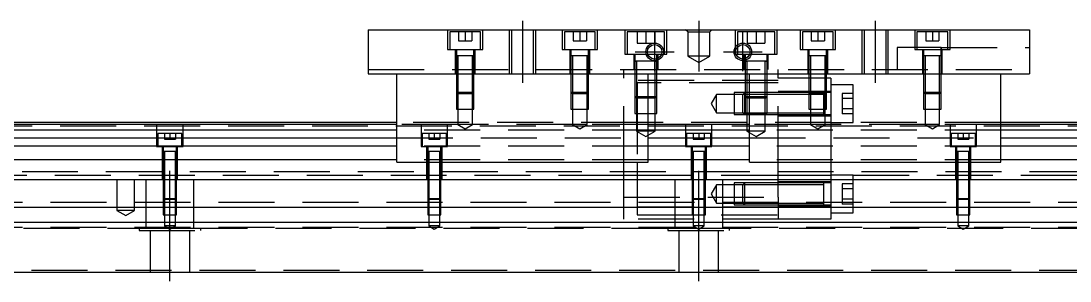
# Model space of a CAD drawing. Extents: x -12 to 911, y -284 to 102.
# Drawn here: x 226.2 to 464.2, y -235.7 to -176.7 of the extents above; entities that cross this region are included whole.
import ezdxf

# ---------------------------------------------------------------- set-up
doc = ezdxf.new("R2010")
doc.units = 0
doc.linetypes.add('CENTER', pattern=[50.8, 31.75, -6.35, 6.35, -6.35])
doc.linetypes.add('DASHED', pattern=[19.05, 12.7, -6.35])
doc.layers.get('0').update_dxf_attribs({"linetype": 'CONTINUOUS'})
doc.layers.add('CENTER', color=1, linetype='CENTER')

msp = doc.modelspace()

# ---------------------------------------------------------------- linework, layer by layer
at = {"color": 7, "linetype": 'CONTINUOUS'}
for p, q in [((305, -178.73), (305, -188.73)), ((305, -178.73), (455, -178.73)), ((455, -178.73), (455, -188.73)), ((305, -188.73), (455, -188.73)), ((311.5, -208.73), (311.5, -188.73)), ((368.5, -208.73), (368.5, -188.73)), ((391.5, -208.73), (391.5, -188.73)), ((448.5, -208.73), (448.5, -188.73)), ((311.5, -199.73), (60.5, -199.73)), ((705, -199.73), (448.5, -199.73)), ((311.5, -200.23), (0, -200.23)), ((311.5, -201.482272), (0, -201.482272)), ((391.5, -200.23), (368.5, -200.23)), ((391.5, -201.482272), (368.5, -201.482272)), ((760, -200.23), (448.5, -200.23)), ((760, -201.482272), (448.5, -201.482272)), ((0, -203.25668), (311.5, -203.25668)), ((368.5, -203.25668), (391.5, -203.25668)), ((448.5, -203.25668), (760, -203.25668)), ((311.5, -205.153076), (0, -205.153076)), ((391.5, -205.153076), (368.5, -205.153076)), ((760, -205.153076), (448.5, -205.153076)), ((311.5, -208.207372), (0, -208.207372)), ((311.5, -208.73), (368.5, -208.73)), ((391.5, -208.207372), (368.5, -208.207372)), ((391.5, -208.73), (448.5, -208.73)), ((760, -208.207372), (448.5, -208.207372)), ((0, -212.73), (760, -212.73)), ((760, -219.03), (0, -219.03)), ((760, -222.43), (0, -222.43)), ((0, -233.73), (760, -233.73))]:
    msp.add_line(p, q, dxfattribs=at)
at = {"color": 3, "linetype": 'DASHED'}
for p, q in [((323, -178.73), (323, -183.23)), ((330.5, -179.23), (323.5, -179.23)), ((323.5, -179.23), (323.5, -183.23)), ((325.5, -179.23), (325.5, -181.23)), ((327, -179.23), (327, -181.23)), ((328.5, -179.23), (328.5, -181.23)), ((330.5, -183.23), (330.5, -179.23)), ((331, -183.23), (331, -178.73)), ((337.000006, -178.73), (337.000006, -188.73)), ((337.5, -178.73), (337.5, -188.73)), ((342.5, -188.73), (342.5, -178.73)), ((342.999994, -188.73), (342.999994, -178.73)), ((349, -178.73), (349, -183.23)), ((356.5, -179.23), (349.5, -179.23)), ((349.5, -179.23), (349.5, -183.23)), ((351.5, -179.23), (351.5, -181.23)), ((353, -179.23), (353, -181.23)), ((354.5, -179.23), (354.5, -181.23)), ((356.5, -183.23), (356.5, -179.23)), ((357, -183.23), (357, -178.73)), ((363.25, -178.73), (363.25, -184.23)), ((372.25, -179.23), (363.75, -179.23)), ((363.75, -179.23), (363.75, -184.23)), ((366, -179.23), (366, -181.73)), ((368, -179.23), (368, -181.73)), ((370, -179.23), (370, -181.73)), ((372.25, -184.23), (372.25, -179.23)), ((372.75, -184.23), (372.75, -178.73)), ((377.5, -179.23), (377, -178.73)), ((377.5, -179.23), (377.5, -184.73)), ((377.5, -179.23), (382.5, -179.23)), ((382.5, -179.23), (383, -178.73)), ((382.5, -184.73), (382.5, -179.23)), ((388.25, -178.73), (388.25, -184.23)), ((397.25, -179.23), (388.75, -179.23)), ((388.75, -179.23), (388.75, -182.16875)), ((391, -179.23), (391, -181.73)), ((393, -179.23), (393, -181.73)), ((395, -179.23), (395, -181.73)), ((397.25, -184.23), (397.25, -179.23)), ((397.75, -184.23), (397.75, -178.73)), ((403, -178.73), (403, -183.23)), ((410.5, -179.23), (403.5, -179.23)), ((403.5, -179.23), (403.5, -183.23)), ((405.5, -179.23), (405.5, -181.23)), ((407, -179.23), (407, -181.23)), ((408.5, -179.23), (408.5, -181.23)), ((410.5, -183.23), (410.5, -179.23)), ((411, -183.23), (411, -178.73)), ((417.000006, -178.73), (417.000006, -188.73)), ((417.5, -178.73), (417.5, -188.73)), ((422.5, -188.73), (422.5, -178.73)), ((422.999994, -188.73), (422.999994, -178.73)), ((429, -178.73), (429, -183.23)), ((436.5, -179.23), (429.5, -179.23)), ((429.5, -179.23), (429.5, -183.23)), ((431.5, -179.23), (431.5, -181.23)), ((433, -179.23), (433, -181.23)), ((434.5, -179.23), (434.5, -181.23)), ((436.5, -183.23), (436.5, -179.23)), ((437, -183.23), (437, -178.73)), ((323, -183.23), (331, -183.23)), ((324.75, -183.23), (324.75, -188.73)), ((325, -183.23), (325, -184.63)), ((325.5, -181.23), (327, -181.23)), ((327, -181.23), (328.5, -181.23)), ((329, -184.63), (329, -183.23)), ((329.25, -188.73), (329.25, -183.23)), ((349, -183.23), (357, -183.23)), ((350.75, -183.23), (350.75, -188.73)), ((351, -183.23), (351, -184.63)), ((351.5, -181.23), (353, -181.23)), ((353, -181.23), (354.5, -181.23)), ((355, -184.63), (355, -183.23)), ((355.25, -188.73), (355.25, -183.23)), ((366, -181.73), (368, -181.73)), ((368, -181.73), (370, -181.73)), ((388.75, -182.16875), (388.75, -182.652968)), ((388.75, -182.652968), (388.75, -184.23)), ((391, -181.73), (393, -181.73)), ((393, -181.73), (395, -181.73)), ((403, -183.23), (411, -183.23)), ((404.75, -183.23), (404.75, -188.73)), ((405, -183.23), (405, -184.63)), ((405.5, -181.23), (407, -181.23)), ((407, -181.23), (408.5, -181.23)), ((409, -184.63), (409, -183.23)), ((409.25, -188.73), (409.25, -183.23)), ((435, -182.73), (425, -182.73)), ((425, -182.73), (425, -187.73)), ((429, -183.23), (437, -183.23)), ((430.75, -183.23), (430.75, -188.73)), ((431, -183.23), (431, -184.63)), ((431.5, -181.23), (433, -181.23)), ((433, -181.23), (434.5, -181.23)), ((435, -183.23), (435, -182.73)), ((435, -182.73), (455, -182.73)), ((435, -182.73), (435, -183.23)), ((435, -184.63), (435, -183.23)), ((435.25, -188.73), (435.25, -183.23)), ((325, -184.625), (325, -184.63)), ((325, -184.63), (325.216462, -184.63)), ((325.216708, -184.63), (325, -184.63)), ((325, -184.63), (325, -188.72998)), ((325, -184.63), (325, -184.635)), ((328.783332, -184.63), (325.216708, -184.63)), ((325.35, -184.63), (325.35, -188.72998)), ((328.65, -188.72998), (328.65, -184.63)), ((329, -184.63), (328.783332, -184.63)), ((328.783538, -184.63), (329, -184.63)), ((329, -184.63), (329, -184.625)), ((329, -188.72998), (329, -184.63)), ((329, -184.635), (329, -184.63)), ((351, -184.625), (351, -184.63)), ((351.216708, -184.63), (351, -184.63)), ((351, -184.63), (351, -188.72998)), ((351, -184.63), (351, -184.635)), ((354.783332, -184.63), (351.216708, -184.63)), ((351.35, -184.63), (351.35, -188.72998)), ((354.65, -188.72998), (354.65, -184.63)), ((355, -184.63), (354.783332, -184.63)), ((355, -184.63), (355, -184.625)), ((355, -188.72998), (355, -184.63)), ((355, -184.635), (355, -184.63)), ((363.25, -184.23), (372.75, -184.23)), ((365.25, -184.23), (365.25, -187.73)), ((365.5, -184.23), (365.5, -185.83)), ((370.5, -185.302418), (370.5, -184.23)), ((370.5, -185.666492), (370.5, -185.302418)), ((370.75, -187.73), (370.75, -184.23)), ((382.5, -184.73), (377.5, -184.73)), ((377.5, -184.73), (380, -186.173376)), ((380, -186.173376), (382.5, -184.73)), ((388.25, -184.23), (397.75, -184.23)), ((390.25, -184.23), (390.25, -187.73)), ((390.5, -184.23), (390.5, -185.302418)), ((390.5, -185.302418), (390.5, -185.666492)), ((395.5, -185.83), (395.5, -184.23)), ((395.75, -187.73), (395.75, -184.23)), ((405, -184.625), (405, -184.63)), ((405.216708, -184.63), (405, -184.63)), ((405, -184.63), (405, -188.72998)), ((405, -184.63), (405, -184.635)), ((408.783332, -184.63), (405.216708, -184.63)), ((405.35, -184.63), (405.35, -188.72998)), ((408.65, -188.72998), (408.65, -184.63)), ((409, -184.63), (408.783332, -184.63)), ((409, -184.63), (409, -184.625)), ((409, -188.72998), (409, -184.63)), ((409, -184.635), (409, -184.63)), ((431, -184.625), (431, -184.63)), ((435, -184.63), (431, -184.63)), ((431, -184.63), (431, -184.635)), ((431, -184.63), (431, -188.72998)), ((431.35, -184.63), (431.35, -188.72998)), ((434.65, -188.72998), (434.65, -184.63)), ((435, -188.72998), (435, -184.63)), ((305, -187.73), (455, -187.73)), ((363, -188.73), (363, -187.73)), ((365.5, -185.825), (365.5, -185.83)), ((365.5, -185.83), (365.757448, -185.83)), ((365.757468, -185.83), (365.5, -185.83)), ((365.5, -185.83), (365.5, -185.835)), ((365.5, -185.83), (365.5, -187.72998)), ((365.5, -187.73), (365.5, -188.73)), ((365.500006, -187.73), (365.500006, -188.73)), ((370.013852, -185.83), (365.757468, -185.83)), ((365.9, -185.83), (365.9, -187.72998)), ((365.9, -187.73), (365.9, -188.73)), ((370.242552, -185.83), (370.013852, -185.83)), ((370.1, -187.72998), (370.1, -185.83)), ((370.1, -188.73), (370.1, -187.73)), ((370.5, -185.83), (370.242552, -185.83)), ((370.242602, -185.83), (370.5, -185.83)), ((370.499994, -188.73), (370.499994, -187.73)), ((370.5, -185.83), (370.5, -185.666492)), ((370.5, -185.83), (370.5, -185.825)), ((370.5, -185.835), (370.5, -185.83)), ((370.5, -187.72998), (370.5, -185.83)), ((370.5, -188.73), (370.5, -187.73)), ((390.5, -185.666492), (390.5, -185.83)), ((390.5, -185.825), (390.5, -185.83)), ((390.5, -185.83), (390.757448, -185.83)), ((390.757468, -185.83), (390.5, -185.83)), ((390.5, -185.83), (390.5, -185.835)), ((390.5, -185.83), (390.5, -187.72998)), ((390.5, -187.73), (390.5, -188.73)), ((390.500006, -187.73), (390.500006, -188.73)), ((395.242552, -185.83), (390.757468, -185.83)), ((390.9, -185.83), (390.9, -187.72998)), ((390.9, -187.73), (390.9, -188.73)), ((395.1, -187.72998), (395.1, -185.83)), ((395.1, -188.73), (395.1, -187.73)), ((395.5, -185.83), (395.242552, -185.83)), ((395.242602, -185.83), (395.5, -185.83)), ((395.499994, -188.73), (395.499994, -187.73)), ((395.5, -185.83), (395.5, -185.825)), ((395.5, -185.835), (395.5, -185.83)), ((395.5, -187.72998), (395.5, -185.83)), ((395.5, -188.73), (395.5, -187.73)), ((398, -188.73), (398, -187.73)), ((325, -188.73), (325, -192.88)), ((325.000006, -188.73), (325.000006, -192.880006)), ((325.35, -188.73), (325.35, -193.23)), ((328.65, -193.23), (328.65, -188.73)), ((328.999994, -192.880006), (328.999994, -188.73)), ((329, -192.88), (329, -188.73)), ((351, -188.73), (351, -192.88)), ((351.000006, -188.73), (351.000006, -192.880006)), ((351.35, -188.73), (351.35, -193.23)), ((354.65, -193.23), (354.65, -188.73)), ((354.999994, -192.880006), (354.999994, -188.73)), ((355, -192.88), (355, -188.73)), ((363, -208.73), (363, -188.73)), ((398, -190.23), (363, -190.23)), ((365.5, -188.73), (365.5, -193.83)), ((365.500006, -188.73), (365.500006, -193.830006)), ((365.9, -188.73), (365.9, -194.23)), ((370.1, -194.23), (370.1, -188.73)), ((370.499994, -193.830006), (370.499994, -188.73)), ((370.5, -193.83), (370.5, -188.73)), ((390.5, -188.73), (390.5, -193.83)), ((390.500006, -188.73), (390.500006, -193.830006)), ((390.9, -188.73), (390.9, -194.23)), ((395.1, -194.23), (395.1, -188.73)), ((395.499994, -193.830006), (395.499994, -188.73)), ((395.5, -193.83), (395.5, -188.73)), ((398, -208.73), (398, -188.73)), ((405, -189.73), (398, -189.73)), ((405, -188.73), (405, -192.88)), ((405.35, -189.73), (405, -189.73)), ((405.000006, -188.73), (405.000006, -192.880006)), ((405.35, -188.73), (405.35, -193.23)), ((408.65, -189.73), (405.35, -189.73)), ((408.65, -193.23), (408.65, -188.73)), ((409, -189.73), (408.65, -189.73)), ((408.999994, -192.880006), (408.999994, -188.73)), ((409, -192.88), (409, -188.73)), ((410, -189.73), (409, -189.73)), ((410, -189.73), (410, -202.23)), ((431, -188.73), (431, -192.88)), ((431.000006, -188.73), (431.000006, -192.880006)), ((431.35, -188.73), (431.35, -193.23)), ((434.65, -193.23), (434.65, -188.73)), ((434.999994, -192.880006), (434.999994, -188.73)), ((435, -192.88), (435, -188.73)), ((366, -190.73), (366, -194.23)), ((368.5, -190.73), (366, -190.73)), ((370.1, -190.73), (368.5, -190.73)), ((370.5, -190.73), (370.1, -190.73)), ((390.5, -190.73), (370.5, -190.73)), ((390.9, -190.73), (390.5, -190.73)), ((391.5, -190.73), (390.9, -190.73)), ((395.1, -190.73), (391.5, -190.73)), ((395.5, -190.73), (395.1, -190.73)), ((398, -190.73), (395.5, -190.73)), ((410, -192.73), (398, -192.73)), ((415, -191.23), (410, -191.23)), ((415, -199.73), (415, -191.23)), ((325, -192.88), (329, -192.88)), ((325, -192.88), (325.35, -193.23)), ((325.000006, -192.88002), (325.000006, -196.73)), ((328.65, -193.23), (325.35, -193.23)), ((325.35, -193.23002), (325.35, -196.73)), ((328.65, -193.23), (329, -192.88)), ((328.65, -196.73), (328.65, -193.23002)), ((328.999994, -196.73), (328.999994, -192.88002)), ((351, -192.88), (355, -192.88)), ((351, -192.88), (351.35, -193.23)), ((351.000006, -192.88002), (351.000006, -196.73)), ((354.65, -193.23), (351.35, -193.23)), ((351.35, -193.23002), (351.35, -196.73)), ((354.65, -193.23), (355, -192.88)), ((354.65, -196.73), (354.65, -193.23002)), ((354.999994, -196.73), (354.999994, -192.88002)), ((365.5, -193.83), (368.5, -193.83)), ((365.5, -193.83), (365.9, -194.23)), ((365.500006, -193.83002), (365.500006, -197.73)), ((368.5, -194.23), (365.9, -194.23)), ((365.9, -194.23002), (365.9, -197.73)), ((366, -194.23), (366, -208.73)), ((368.5, -193.83), (370.5, -193.83)), ((370.1, -194.23), (368.5, -194.23)), ((370.1, -194.23), (370.5, -193.83)), ((370.1, -197.73), (370.1, -194.23002)), ((370.499994, -197.73), (370.499994, -193.83002)), ((384, -193.38), (382.787564, -195.48)), ((384, -197.58), (384, -193.38)), ((388, -193.38), (384, -193.38)), ((388, -192.980006), (388, -197.979994)), ((390.39998, -192.980006), (388, -192.980006)), ((389.99998, -193.38), (388, -193.38)), ((390.4, -192.98), (390, -193.38)), ((390, -197.58), (390, -193.38)), ((390.5, -193.38), (390, -193.38)), ((390.5, -192.980006), (390.399994, -192.980006)), ((390.4, -192.98), (390.4, -197.98)), ((390.5, -192.98), (390.4, -192.98)), ((390.9, -192.98), (390.5, -192.98)), ((390.9, -192.980006), (390.5, -192.980006)), ((390.9, -193.38), (390.5, -193.38)), ((390.5, -193.83), (391.5, -193.83)), ((390.5, -193.83), (390.9, -194.23)), ((390.500006, -193.83002), (390.500006, -197.73)), ((391.5, -192.98), (390.9, -192.98)), ((391.5, -192.980006), (390.9, -192.980006)), ((391.5, -193.38), (390.9, -193.38)), ((391.5, -194.23), (390.9, -194.23)), ((390.9, -194.23002), (390.9, -197.73)), ((395.1, -192.98), (391.5, -192.98)), ((395.1, -192.980006), (391.5, -192.980006)), ((395.1, -193.38), (391.5, -193.38)), ((391.5, -193.83), (395.5, -193.83)), ((395.1, -194.23), (391.5, -194.23)), ((395.5, -192.98), (395.1, -192.98)), ((395.5, -192.980006), (395.1, -192.980006)), ((395.5, -193.38), (395.1, -193.38)), ((395.1, -194.23), (395.5, -193.83)), ((395.1, -197.73), (395.1, -194.23002)), ((395.499994, -197.73), (395.499994, -193.83002)), ((398, -192.98), (395.5, -192.98)), ((398, -192.980006), (395.5, -192.980006)), ((398, -193.38), (395.5, -193.38)), ((405.000006, -192.98), (398.00002, -192.98)), ((405.000006, -193.38), (398.00002, -193.38)), ((405, -192.88), (409, -192.88)), ((405, -192.88), (405.35, -193.23)), ((405.000006, -192.88002), (405.000006, -196.73)), ((405.1, -192.98), (405.000006, -192.98)), ((408.4, -193.38), (405.000006, -193.38)), ((405.35, -192.98), (405.1, -192.98)), ((408.405, -192.98), (405.35, -192.98)), ((408.65, -193.23), (405.35, -193.23)), ((405.35, -193.23002), (405.35, -196.73)), ((408.65, -192.98), (408.395, -192.98)), ((408.4, -193.23), (408.4, -192.979994)), ((408.4, -193.22953), (408.4, -192.98)), ((408.4, -192.98), (408.4, -193.237448)), ((408.4, -193.22953), (408.4, -192.98)), ((408.4, -195.329954), (408.4, -193.22953)), ((408.4, -193.38), (408.4, -193.23)), ((408.65, -193.23), (409, -192.88)), ((408.9, -192.98), (408.65, -192.98)), ((408.65, -196.73), (408.65, -193.23002)), ((408.999994, -192.98), (408.9, -192.98)), ((408.999994, -196.73), (408.999994, -192.88002)), ((410, -192.98), (408.999994, -192.98)), ((412.5, -193.170598), (412.5, -194.3253)), ((415, -193.170598), (412.5, -193.170598)), ((415, -194.3253), (412.5, -194.3253)), ((412.5, -194.3253), (412.5, -196.6347)), ((431, -192.88), (435, -192.88)), ((431, -192.88), (431.35, -193.23)), ((431.000006, -192.88002), (431.000006, -196.73)), ((434.65, -193.23), (431.35, -193.23)), ((431.35, -193.23002), (431.35, -196.73)), ((434.65, -193.23), (435, -192.88)), ((434.65, -196.73), (434.65, -193.23002)), ((434.999994, -196.73), (434.999994, -192.88002)), ((325.000006, -196.73), (328.999994, -196.73)), ((325.35, -196.73), (325.35, -200.23)), ((328.65, -200.23), (328.65, -196.73)), ((351.000006, -196.73), (354.999994, -196.73)), ((351.35, -196.73), (351.35, -200.23)), ((354.65, -200.23), (354.65, -196.73)), ((382.787564, -195.48), (384, -197.58)), ((405.000006, -196.73), (408.999994, -196.73)), ((405.35, -196.73), (405.35, -200.23)), ((408.4, -197.98), (408.4, -195.329954)), ((408.65, -200.23), (408.65, -196.73)), ((415, -196.6347), (412.5, -196.6347)), ((412.5, -196.6347), (412.5, -197.789402)), ((431.000006, -196.73), (434.999994, -196.73)), ((431.35, -196.73), (431.35, -200.23)), ((434.65, -200.23), (434.65, -196.73)), ((365.99998, -199.73), (311.5, -199.73)), ((365.500006, -197.73), (370.499994, -197.73)), ((365.9, -197.73), (365.9, -201.73)), ((410, -199.73), (366, -199.73)), ((370.1, -201.73), (370.1, -197.73)), ((384, -197.58), (388, -197.58)), ((388, -197.58), (389.99998, -197.58)), ((388, -197.979994), (390.39998, -197.979994)), ((390, -197.58), (390.4, -197.98)), ((390, -197.58), (398, -197.58)), ((390.4, -197.979994), (398, -197.979994)), ((390.4, -197.98), (398, -197.98)), ((390.500006, -197.73), (395.499994, -197.73)), ((390.9, -197.73), (390.9, -201.73)), ((395.1, -201.73), (395.1, -197.73)), ((398, -198.23), (410, -198.23)), ((398.00002, -197.58), (408.4, -197.58)), ((398.00002, -197.98), (408.405, -197.98)), ((408.395, -197.98), (410, -197.98)), ((410, -199.73), (415, -199.73)), ((415, -197.789402), (412.5, -197.789402)), ((448.5, -199.73), (415, -199.73)), ((705, -200.605), (55, -200.605)), ((257, -200.23), (257, -205.23)), ((262.75, -202.23), (257.25, -202.23)), ((257.25, -202.23), (257.25, -205.23)), ((258.75, -202.23), (258.75, -203.53)), ((260, -202.23), (260, -203.53)), ((261.25, -202.23), (261.25, -203.53)), ((262.75, -205.23), (262.75, -202.23)), ((263, -205.23), (263, -200.23)), ((325.35, -200.23), (311.5, -200.23)), ((368.5, -201.482272), (311.5, -201.482272)), ((317, -200.23), (317, -205.23)), ((322.75, -202.23), (317.25, -202.23)), ((317.25, -202.23), (317.25, -205.23)), ((318.75, -202.23), (318.75, -203.53)), ((320, -202.23), (320, -203.53)), ((321.25, -202.23), (321.25, -203.53)), ((322.75, -205.23), (322.75, -202.23)), ((323, -205.23), (323, -200.23)), ((328.65, -200.23), (325.35, -200.23)), ((325.35, -200.23), (327, -201.182628)), ((327, -201.182628), (328.65, -200.23)), ((351.35, -200.23), (328.65, -200.23)), ((354.65, -200.23), (351.35, -200.23)), ((351.35, -200.23), (353, -201.182628)), ((353, -201.182628), (354.65, -200.23)), ((368.5, -200.23), (354.65, -200.23)), ((370.1, -201.73), (365.9, -201.73)), ((365.9, -201.73), (368, -202.942436)), ((368, -202.942436), (370.1, -201.73)), ((377, -200.23), (377, -205.23)), ((382.75, -202.23), (377.25, -202.23)), ((377.25, -202.23), (377.25, -205.23)), ((378.75, -202.23), (378.75, -203.53)), ((380, -202.23), (380, -203.53)), ((381.25, -202.23), (381.25, -203.53)), ((382.75, -205.23), (382.75, -202.23)), ((383, -205.23), (383, -200.23)), ((395.1, -201.73), (390.9, -201.73)), ((390.9, -201.73), (393, -202.942436)), ((405.35, -200.23), (391.5, -200.23)), ((448.5, -201.482272), (391.5, -201.482272)), ((393, -202.942436), (395.1, -201.73)), ((408.65, -200.23), (405.35, -200.23)), ((405.35, -200.23), (407, -201.182628)), ((407, -201.182628), (408.65, -200.23)), ((431.35, -200.23), (408.65, -200.23)), ((410, -202.23), (410, -203.53)), ((434.65, -200.23), (431.35, -200.23)), ((431.35, -200.23), (433, -201.182628)), ((433, -201.182628), (434.65, -200.23)), ((448.5, -200.23), (434.65, -200.23)), ((437, -200.23), (437, -205.23)), ((442.75, -202.23), (437.25, -202.23)), ((437.25, -202.23), (437.25, -205.23)), ((438.75, -202.23), (438.75, -203.53)), ((440, -202.23), (440, -203.53)), ((441.25, -202.23), (441.25, -203.53)), ((442.75, -205.23), (442.75, -202.23)), ((443, -205.23), (443, -200.23)), ((258.75, -203.53), (260, -203.53)), ((260, -203.53), (261.25, -203.53)), ((311.5, -203.25668), (368.5, -203.25668)), ((318.75, -203.53), (320, -203.53)), ((320, -203.53), (321.25, -203.53)), ((378.75, -203.53), (380, -203.53)), ((380, -203.53), (381.25, -203.53)), ((391.5, -203.25668), (448.5, -203.25668)), ((410, -203.53), (410, -206.230182)), ((438.75, -203.53), (440, -203.53)), ((440, -203.53), (441.25, -203.53)), ((257, -205.23), (263, -205.23)), ((258.25, -205.23), (258.25, -212.73)), ((258.5, -205.23), (258.5, -206.23)), ((258.5, -206.225), (258.5, -206.23)), ((258.5, -206.23), (261.5, -206.23)), ((258.5, -206.23), (258.5, -206.235)), ((258.5, -206.23), (258.5, -212.72998)), ((258.75, -206.23), (258.75, -212.72998)), ((261.25, -212.72998), (261.25, -206.23)), ((261.5, -206.23), (261.5, -205.23)), ((261.5, -206.23), (261.5, -206.225)), ((261.5, -206.235), (261.5, -206.23)), ((261.5, -212.72998), (261.5, -206.23)), ((261.75, -212.73), (261.75, -205.23)), ((368.5, -205.153076), (311.5, -205.153076)), ((317, -205.23), (323, -205.23)), ((318.25, -205.23), (318.25, -212.73)), ((318.5, -205.23), (318.5, -206.23)), ((318.5, -206.225), (318.5, -206.23)), ((318.5, -206.23), (321.5, -206.23)), ((318.5, -206.23), (318.5, -206.235)), ((318.5, -206.23), (318.5, -212.72998)), ((318.75, -206.23), (318.75, -212.72998)), ((321.25, -212.72998), (321.25, -206.23)), ((321.5, -206.23), (321.5, -205.23)), ((321.5, -206.23), (321.5, -206.225)), ((321.5, -206.235), (321.5, -206.23)), ((321.5, -212.72998), (321.5, -206.23)), ((321.75, -212.73), (321.75, -205.23)), ((377, -205.23), (383, -205.23)), ((378.25, -205.23), (378.25, -212.73)), ((378.5, -205.23), (378.5, -206.23)), ((378.5, -206.225), (378.5, -206.23)), ((378.5, -206.23), (381.5, -206.23)), ((378.5, -206.23), (378.5, -206.235)), ((378.5, -206.23), (378.5, -212.72998)), ((378.75, -206.23), (378.75, -212.72998)), ((381.25, -212.72998), (381.25, -206.23)), ((381.5, -206.23), (381.5, -205.23)), ((381.5, -206.23), (381.5, -206.225)), ((381.5, -206.235), (381.5, -206.23)), ((381.5, -212.72998), (381.5, -206.23)), ((381.75, -212.73), (381.75, -205.23)), ((448.5, -205.153076), (391.5, -205.153076)), ((410, -206.230182), (410, -208.73)), ((437, -205.23), (443, -205.23)), ((438.25, -205.23), (438.25, -212.73)), ((438.5, -205.23), (438.5, -206.23)), ((438.5, -206.225), (438.5, -206.23)), ((438.5, -206.23), (441.5, -206.23)), ((438.5, -206.23), (438.5, -206.235)), ((438.5, -206.23), (438.5, -212.72998)), ((438.75, -206.23), (438.75, -212.72998)), ((441.25, -212.72998), (441.25, -206.23)), ((441.5, -206.23), (441.5, -205.23)), ((441.5, -206.23), (441.5, -206.225)), ((441.5, -206.235), (441.5, -206.23)), ((441.5, -212.72998), (441.5, -206.23)), ((441.75, -212.73), (441.75, -205.23)), ((368.5, -208.207372), (311.5, -208.207372)), ((363, -212.73), (363, -208.73)), ((366, -208.73), (366, -212.73)), ((448.5, -208.207372), (391.5, -208.207372)), ((398, -212.73), (398, -208.73)), ((410, -208.73), (410, -212.73)), ((55, -210.855), (705, -210.855)), ((81.5, -211.73), (348.5, -211.73)), ((348.5, -211.73), (348.75, -211.73)), ((348.75, -211.73), (351.25, -211.73)), ((351.25, -211.73), (351.5, -211.73)), ((351.5, -211.73), (363, -211.73)), ((363, -211.73), (365.99998, -211.73)), ((366, -211.729994), (398, -211.729994)), ((366, -211.73), (398, -211.73)), ((398, -211.729994), (408.5, -211.729994)), ((398, -211.73), (408.5, -211.73)), ((408.5, -211.729994), (408.75, -211.729994)), ((408.5, -211.73), (408.75, -211.73)), ((408.75, -211.729994), (410, -211.729994)), ((408.75, -211.73), (410, -211.73)), ((411.25, -211.73), (410, -211.73)), ((411.5, -211.73), (411.25, -211.73)), ((415, -211.73), (411.5, -211.73)), ((415, -212.73), (415, -211.73)), ((415, -211.73), (705, -211.73)), ((248, -212.73), (248, -219.73)), ((252, -219.73), (252, -212.73)), ((254.638098, -223.73), (254.638098, -212.73)), ((258.5, -212.73), (258.5, -216.98)), ((258.500006, -212.73), (258.500006, -216.980006)), ((258.75, -212.73), (258.75, -217.23)), ((261.25, -217.23), (261.25, -212.73)), ((261.499994, -216.980006), (261.499994, -212.73)), ((261.5, -216.98), (261.5, -212.73)), ((265.361902, -212.73), (265.361902, -223.73)), ((318.5, -212.73), (318.5, -216.98)), ((318.500006, -212.73), (318.500006, -216.980006)), ((318.75, -212.73), (318.75, -217.23)), ((321.25, -217.23), (321.25, -212.73)), ((321.499994, -216.980006), (321.499994, -212.73)), ((321.5, -216.98), (321.5, -212.73)), ((363, -216.73), (363, -212.73)), ((366, -212.73), (366, -219.03)), ((374.638098, -223.73), (374.638098, -212.73)), ((378.5, -212.73), (378.5, -216.98)), ((378.500006, -212.73), (378.500006, -216.980006)), ((378.75, -212.73), (378.75, -217.23)), ((381.25, -217.23), (381.25, -212.73)), ((381.499994, -216.980006), (381.499994, -212.73)), ((381.5, -216.98), (381.5, -212.73)), ((384, -213.88), (382.787564, -215.98)), ((384, -218.08), (384, -213.88)), ((388, -213.88), (384, -213.88)), ((385.361902, -212.73), (385.361902, -223.73)), ((388, -213.480006), (388, -218.479994)), ((390.39998, -213.480006), (388, -213.480006)), ((389.99998, -213.88), (388, -213.88)), ((390.4, -213.48), (390, -213.88)), ((390, -218.08), (390, -213.88)), ((398, -213.88), (390, -213.88)), ((390.4, -213.48), (390.4, -218.48)), ((398, -213.48), (390.4, -213.48)), ((398, -213.480006), (390.4, -213.480006)), ((398, -216.73), (398, -212.73)), ((410, -213.23), (398, -213.23)), ((408.4, -213.48), (398.00002, -213.48)), ((408.4, -213.88), (398.00002, -213.88)), ((408.4, -213.48), (408.395, -213.48)), ((408.4, -215.98), (408.4, -213.479994)), ((408.4, -218.480006), (408.4, -213.479994)), ((408.4, -218.480006), (408.4, -213.479994)), ((408.405, -213.48), (408.4, -213.48)), ((408.5, -213.48), (408.4, -213.48)), ((408.75, -213.48), (408.5, -213.48)), ((410, -213.48), (408.75, -213.48)), ((410, -212.73), (410, -217.23)), ((412.5, -213.670598), (412.5, -214.8253)), ((415, -213.670598), (412.5, -213.670598)), ((415, -219.03), (415, -212.73)), ((438.5, -212.73), (438.5, -216.98)), ((438.500006, -212.73), (438.500006, -216.980006)), ((438.75, -212.73), (438.75, -217.23)), ((441.25, -217.23), (441.25, -212.73)), ((441.499994, -216.980006), (441.499994, -212.73)), ((441.5, -216.98), (441.5, -212.73)), ((382.787564, -215.98), (384, -218.08)), ((415, -214.8253), (412.5, -214.8253)), ((412.5, -214.8253), (412.5, -217.1347)), ((760, -217.88), (0, -217.88)), ((258.5, -216.98), (261.5, -216.98)), ((258.5, -216.98), (258.75, -217.23)), ((258.500006, -216.98002), (258.500006, -219.03)), ((261.25, -217.23), (258.75, -217.23)), ((258.75, -217.23002), (258.75, -220.73)), ((261.25, -217.23), (261.5, -216.98)), ((261.25, -220.73), (261.25, -217.23002)), ((261.499994, -219.03), (261.499994, -216.98002)), ((318.5, -216.98), (321.5, -216.98)), ((318.5, -216.98), (318.75, -217.23)), ((318.500006, -216.98002), (318.500006, -219.03)), ((321.25, -217.23), (318.75, -217.23)), ((318.75, -217.23002), (318.75, -220.73)), ((321.25, -217.23), (321.5, -216.98)), ((321.25, -220.73), (321.25, -217.23002)), ((321.499994, -219.03), (321.499994, -216.98002)), ((363, -216.73), (398, -216.73)), ((363, -219.03), (363, -216.73)), ((378.5, -216.98), (381.5, -216.98)), ((378.5, -216.98), (378.75, -217.23)), ((378.500006, -216.98002), (378.500006, -219.03)), ((381.25, -217.23), (378.75, -217.23)), ((378.75, -217.23002), (378.75, -220.73)), ((381.25, -217.23), (381.5, -216.98)), ((381.25, -220.73), (381.25, -217.23002)), ((381.499994, -219.03), (381.499994, -216.98002)), ((384, -218.08), (388, -218.08)), ((388, -218.08), (389.99998, -218.08)), ((388, -218.479994), (390.39998, -218.479994)), ((390, -218.08), (398, -218.08)), ((390, -218.08), (390.4, -218.48)), ((390.399994, -218.479994), (398, -218.479994)), ((390.4, -218.48), (398, -218.48)), ((398, -216.73), (398, -219.03)), ((398, -218.73), (410, -218.73)), ((398.00002, -218.08), (408.4, -218.08)), ((398.00002, -218.48), (408.4, -218.48)), ((408.395, -218.48), (408.4, -218.48)), ((408.4, -218.48), (408.405, -218.48)), ((408.4, -218.48), (408.500006, -218.48)), ((408.500006, -218.48), (410, -218.48)), ((410, -217.23), (410, -219.03)), ((415, -217.1347), (412.5, -217.1347)), ((412.5, -217.1347), (412.5, -218.289402)), ((415, -218.289402), (412.5, -218.289402)), ((438.5, -216.98), (441.5, -216.98)), ((438.5, -216.98), (438.75, -217.23)), ((438.500006, -216.98002), (438.500006, -219.03)), ((441.25, -217.23), (438.75, -217.23)), ((438.75, -217.23002), (438.75, -220.73)), ((441.25, -217.23), (441.5, -216.98)), ((441.25, -220.73), (441.25, -217.23002)), ((441.499994, -219.03), (441.499994, -216.98002)), ((252, -219.73), (248, -219.73)), ((248, -219.73), (250, -220.8847)), ((250, -220.8847), (252, -219.73)), ((258.500006, -219.03), (258.500006, -220.73)), ((258.500006, -220.73), (261.499994, -220.73)), ((258.75, -220.73), (258.75, -223.23)), ((261.25, -223.23), (261.25, -220.73)), ((261.499994, -220.73), (261.499994, -219.03)), ((318.500006, -219.03), (318.500006, -220.73)), ((318.500006, -220.73), (321.499994, -220.73)), ((318.75, -220.73), (318.75, -223.23)), ((321.25, -223.23), (321.25, -220.73)), ((321.499994, -220.73), (321.499994, -219.03)), ((398, -219.005918), (363, -219.005918)), ((363, -221.73), (363, -219.03)), ((366, -219.03), (366, -220.73)), ((366, -220.73), (398, -220.73)), ((378.500006, -219.03), (378.500006, -220.73)), ((378.500006, -220.73), (381.499994, -220.73)), ((378.75, -220.73), (378.75, -223.23)), ((381.25, -223.23), (381.25, -220.73)), ((381.499994, -220.73), (381.499994, -219.03)), ((398, -219.03), (398, -221.73)), ((410, -219.03), (410, -220.73)), ((410, -220.23), (411.499994, -220.23)), ((410, -220.73), (410, -221.73)), ((411.499994, -220.23), (415, -220.23)), ((415, -220.23), (415, -219.03)), ((438.500006, -219.03), (438.500006, -220.73)), ((438.500006, -220.73), (441.499994, -220.73)), ((438.75, -220.73), (438.75, -223.23)), ((441.25, -223.23), (441.25, -220.73)), ((441.499994, -220.73), (441.499994, -219.03)), ((760, -223.58), (0, -223.58)), ((55.361902, -223.73), (704.638098, -223.73)), ((253, -223.73), (267, -223.73)), ((253, -223.73), (253, -224.23)), ((261.25, -223.23), (258.75, -223.23)), ((258.75, -223.23), (260, -223.951688)), ((260, -223.951688), (261.25, -223.23)), ((267, -224.23), (267, -223.73)), ((321.25, -223.23), (318.75, -223.23)), ((318.75, -223.23), (320, -223.951688)), ((320, -223.951688), (321.25, -223.23)), ((398, -221.73), (363, -221.73)), ((373, -223.73), (387, -223.73)), ((373, -223.73), (373, -224.23)), ((381.25, -223.23), (378.75, -223.23)), ((378.75, -223.23), (380, -223.951688)), ((380, -223.951688), (381.25, -223.23)), ((387, -224.23), (387, -223.73)), ((410, -221.73), (398, -221.73)), ((441.25, -223.23), (438.75, -223.23)), ((438.75, -223.23), (440, -223.951688)), ((440, -223.951688), (441.25, -223.23)), ((253, -224.23), (267, -224.23)), ((255.5, -224.23), (255.5, -233.73)), ((264.5, -233.73), (264.5, -224.23)), ((373, -224.23), (387, -224.23)), ((375.5, -224.23), (375.5, -233.73)), ((384.5, -233.73), (384.5, -224.23)), ((0, -233.23), (760, -233.23))]:
    msp.add_line(p, q, dxfattribs=at)
at = {"color": 3, "linetype": 'CONTINUOUS'}
for centre in [(370, -183.73), (390, -183.73)]:
    msp.add_circle(centre, 2, dxfattribs=at)
at = {"color": 7, "linetype": 'CONTINUOUS'}
for centre in [(370, -183.73), (390, -183.73)]:
    msp.add_circle(centre, 1.65, dxfattribs=at)
at = {"layer": 'CENTER', "color": 1, "linetype": 'CENTER'}
for p, q in [((340, -176.73), (340, -190.73)), ((380, -176.73), (380, -188.173376)), ((420, -176.73), (420, -190.73)), ((370, -188.13), (370, -179.33)), ((390, -188.13), (390, -179.33)), ((365.6, -183.73), (374.4, -183.73)), ((385.6, -183.73), (394.4, -183.73)), ((260, -235.73), (260, -210.73)), ((380, -235.73), (380, -210.73))]:
    msp.add_line(p, q, dxfattribs=at)

doc.saveas('drawing.dxf')
